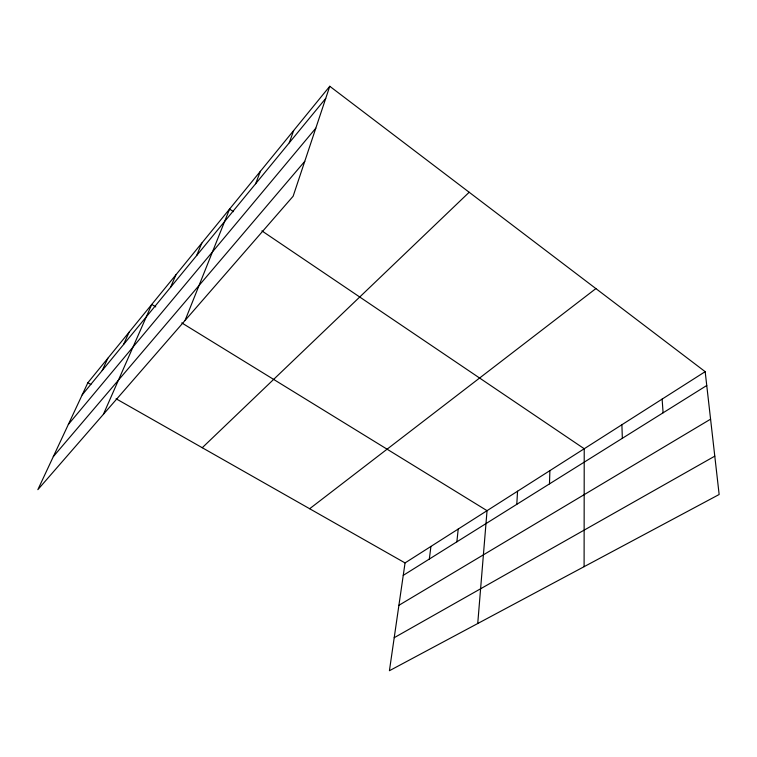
<?xml version="1.0" encoding="UTF-8"?>
<svg xmlns="http://www.w3.org/2000/svg" width="757" height="757" viewBox="0 0 757 757"><rect width="100%" height="100%" fill="white"/><g stroke="black" fill="none" stroke-linecap="round" stroke-linejoin="round"><path stroke-width="1.14" d="M584.101 566.681L584.224 448.74L261.894 230.885M549.478 483.884L549.894 470.617M516.794 504.332L517.551 491.227M477.733 623.531L487.044 510.672L181.775 322.898M456.868 541.823L458.212 529.048M429.333 559.044L430.922 546.44M705.174 371.668L405.052 562.924L389.42 670.721L719.15 494.501L705.174 371.668L329.768 86.279L87.859 382.739L37.85 489.665L293.139 196.224L329.768 86.279M289.25 142.818L293.669 130.516M255.648 183.724L260.38 171.309M185.049 320.476L229.589 209.055L233.497 211.695M196.64 255.563L201.826 243.073M170.599 287.263L175.936 274.791M103.406 414.316L151.76 304.428L155.762 306.897M123.533 344.558L129.106 332.191M102.204 370.533L107.854 358.241M82.153 394.936L325.728 98.41M68.348 424.459L315.801 128.188M53.312 456.613L304.759 161.336M202.261 447.718L469.179 192.259M309.66 508.732L595.891 288.587M403.244 575.367L706.745 385.502M398.901 605.307L710.577 419.17M394.208 637.697L714.788 456.149M87.859 382.739L90.887 384.452M116.095 398.778L405.052 562.924M662.12 399.1L663.094 412.811M621.894 424.734L622.339 438.303"/></g></svg>
